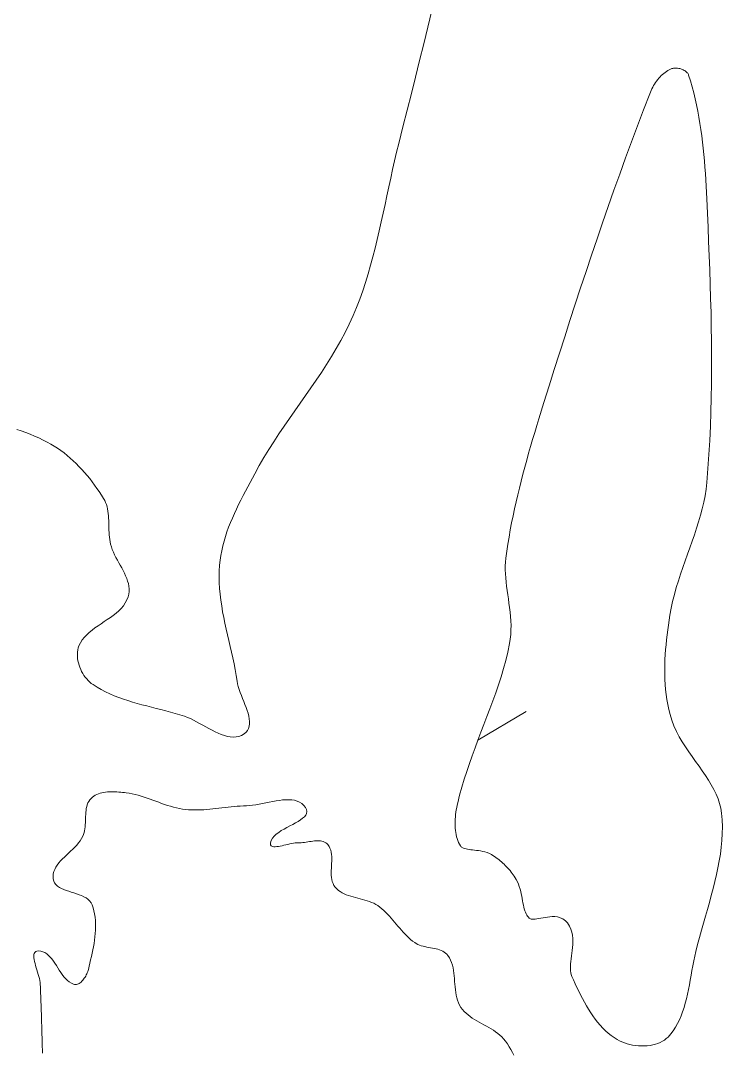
# Model space of a CAD drawing. Header units: inches. Extents: x -12 to 23, y -13.2 to 21.7.
# Drawn here: x 9.246 to 12.453, y -5.753 to -1.037 of the extents above; entities that cross this region are included whole.
import ezdxf

# ---------------------------------------------------------------- set-up
doc = ezdxf.new("R2010")
doc.units = ezdxf.units.IN
doc.header["$MEASUREMENT"] = 0
doc.layers.get('0').update_dxf_attribs({"lineweight": 0})

msp = doc.modelspace()

# ---------------------------------------------------------------- linework, layer by layer
at = {"color": 7, "linetype": 'Continuous', "lineweight": 0}
for p, q in [((12.1915, -1.2731), (12.1855, -1.2778)), ((12.1976, -1.2688), (12.1915, -1.2731)), ((12.2038, -1.2649), (12.1976, -1.2688)), ((12.2101, -1.2615), (12.2038, -1.2649)), ((12.2165, -1.2585), (12.2101, -1.2615)), ((12.2227, -1.256), (12.2165, -1.2585)), ((12.2262, -1.255), (12.2227, -1.256)), ((12.2299, -1.2542), (12.2262, -1.255)), ((12.2341, -1.2537), (12.2299, -1.2542)), ((12.2386, -1.2536), (12.2341, -1.2537)), ((12.2434, -1.2537), (12.2386, -1.2536)), ((12.2485, -1.2542), (12.2434, -1.2537)), ((12.2536, -1.2551), (12.2485, -1.2542)), ((12.2588, -1.2563), (12.2536, -1.2551)), ((12.264, -1.2578), (12.2588, -1.2563)), ((12.269, -1.2596), (12.264, -1.2578)), ((12.2739, -1.2617), (12.269, -1.2596)), ((12.2784, -1.264), (12.2739, -1.2617)), ((12.2826, -1.2665), (12.2784, -1.264)), ((12.2864, -1.2692), (12.2826, -1.2665)), ((12.2897, -1.2719), (12.2864, -1.2692)), ((12.2926, -1.2747), (12.2897, -1.2719)), ((12.1479, -1.3197), (12.1433, -1.3267)), ((12.1527, -1.3129), (12.1479, -1.3197)), ((12.1577, -1.3064), (12.1527, -1.3129)), ((12.1629, -1.3), (12.1577, -1.3064)), ((12.1683, -1.294), (12.1629, -1.3)), ((12.1739, -1.2882), (12.1683, -1.294)), ((12.1796, -1.2828), (12.1739, -1.2882)), ((12.1855, -1.2778), (12.1796, -1.2828)), ((12.2949, -1.2774), (12.2926, -1.2747)), ((12.2967, -1.28), (12.2949, -1.2774)), ((12.298, -1.2824), (12.2967, -1.28)), ((12.2992, -1.2855), (12.298, -1.2824)), ((12.3073, -1.3118), (12.2992, -1.2855)), ((12.3151, -1.339), (12.3073, -1.3118)), ((12.1242, -1.3635), (12.1211, -1.3711)), ((12.1275, -1.356), (12.1242, -1.3635)), ((12.131, -1.3486), (12.1275, -1.356)), ((12.1349, -1.3412), (12.131, -1.3486)), ((12.139, -1.3339), (12.1349, -1.3412)), ((12.1433, -1.3267), (12.139, -1.3339)), ((12.3223, -1.3665), (12.3151, -1.339)), ((12.329, -1.3941), (12.3223, -1.3665)), ((12.1211, -1.3711), (12.093, -1.4441)), ((12.3351, -1.422), (12.329, -1.3941)), ((12.093, -1.4441), (12.0652, -1.5175)), ((12.3408, -1.4499), (12.3351, -1.422)), ((12.346, -1.478), (12.3408, -1.4499)), ((12.3507, -1.5063), (12.346, -1.478)), ((12.355, -1.5347), (12.3507, -1.5063)), ((12.0652, -1.5175), (12.0379, -1.591)), ((12.3589, -1.5632), (12.355, -1.5347)), ((12.0379, -1.591), (12.0108, -1.6646)), ((12.3625, -1.5917), (12.3589, -1.5632)), ((12.3657, -1.6204), (12.3625, -1.5917)), ((12.3686, -1.6491), (12.3657, -1.6204)), ((12.3712, -1.6779), (12.3686, -1.6491)), ((12.0108, -1.6646), (11.9841, -1.7384)), ((12.3735, -1.7068), (12.3712, -1.6779)), ((11.9841, -1.7384), (11.9577, -1.8123)), ((12.3756, -1.7357), (12.3735, -1.7068)), ((12.3774, -1.7646), (12.3756, -1.7357)), ((12.3791, -1.7935), (12.3774, -1.7646)), ((11.9577, -1.8123), (11.9317, -1.8863)), ((12.3806, -1.8224), (12.3791, -1.7935)), ((12.382, -1.8514), (12.3806, -1.8224)), ((11.9317, -1.8863), (11.9059, -1.9605)), ((12.3849, -1.9163), (12.382, -1.8514)), ((12.3878, -1.9814), (12.3849, -1.9163)), ((11.9059, -1.9605), (11.8804, -2.0347)), ((12.3905, -2.0464), (12.3878, -1.9814)), ((11.8804, -2.0347), (11.8552, -2.109)), ((12.3931, -2.1115), (12.3905, -2.0464)), ((11.8552, -2.109), (11.8302, -2.1835)), ((12.3956, -2.1765), (12.3931, -2.1115)), ((11.8302, -2.1835), (11.8054, -2.258)), ((12.3978, -2.2416), (12.3956, -2.1765)), ((11.8054, -2.258), (11.7809, -2.3326)), ((12.3998, -2.3066), (12.3978, -2.2416)), ((12.4014, -2.3716), (12.3998, -2.3066)), ((11.7809, -2.3326), (11.7566, -2.4073)), ((12.4027, -2.4366), (12.4014, -2.3716)), ((11.7566, -2.4073), (11.7326, -2.482)), ((12.4036, -2.5016), (12.4027, -2.4366)), ((11.7326, -2.482), (11.7087, -2.5568)), ((12.4041, -2.5665), (12.4036, -2.5016)), ((11.7087, -2.5568), (11.6849, -2.6317)), ((12.4041, -2.6315), (12.4041, -2.5665)), ((11.6849, -2.6317), (11.6614, -2.7066)), ((12.4036, -2.6963), (12.4041, -2.6315)), ((11.6614, -2.7066), (11.6379, -2.7816)), ((12.4025, -2.7612), (12.4036, -2.6963)), ((11.6379, -2.7816), (11.6147, -2.8566)), ((12.4008, -2.8259), (12.4025, -2.7612)), ((12.3985, -2.8907), (12.4008, -2.8259)), ((11.6147, -2.8566), (11.605, -2.8881)), ((11.5954, -2.9196), (11.586, -2.9511)), ((11.605, -2.8881), (11.5954, -2.9196)), ((12.3955, -2.9553), (12.3985, -2.8907)), ((11.586, -2.9511), (11.5767, -2.9827)), ((12.3918, -3.0199), (12.3955, -2.9553)), ((11.5677, -3.0143), (11.5588, -3.046)), ((11.5767, -2.9827), (11.5677, -3.0143)), ((11.5588, -3.046), (11.5501, -3.0777)), ((12.3874, -3.0845), (12.3918, -3.0199)), ((11.5416, -3.1094), (11.5334, -3.1412)), ((11.5501, -3.0777), (11.5416, -3.1094)), ((12.3821, -3.1487), (12.3874, -3.0845)), ((11.5334, -3.1412), (11.5254, -3.1731)), ((12.3787, -3.1789), (12.3821, -3.1487)), ((11.5177, -3.2049), (11.5103, -3.2369)), ((11.5254, -3.1731), (11.5177, -3.2049)), ((12.3741, -3.2087), (12.3787, -3.1789)), ((11.5103, -3.2369), (11.5032, -3.2688)), ((12.3614, -3.268), (12.3683, -3.2384)), ((12.3683, -3.2384), (12.3741, -3.2087)), ((11.4964, -3.3009), (11.49, -3.3329)), ((11.5032, -3.2688), (11.4964, -3.3009)), ((12.3449, -3.3273), (12.3536, -3.2977)), ((12.3536, -3.2977), (12.3614, -3.268)), ((11.49, -3.3329), (11.484, -3.365)), ((12.3356, -3.3569), (12.3449, -3.3273)), ((11.484, -3.365), (11.4783, -3.3972)), ((12.3154, -3.4164), (12.3257, -3.3866)), ((12.3257, -3.3866), (12.3356, -3.3569)), ((11.473, -3.4293), (11.4681, -3.4616)), ((11.4783, -3.3972), (11.473, -3.4293)), ((12.3048, -3.4462), (12.3154, -3.4164)), ((11.4681, -3.4616), (11.4637, -3.4935)), ((12.2833, -3.5062), (12.2941, -3.4761)), ((12.2941, -3.4761), (12.3048, -3.4462)), ((11.4618, -3.5115), (11.4609, -3.5294)), ((11.4609, -3.5294), (11.4609, -3.5474)), ((11.4637, -3.4935), (11.4618, -3.5115)), ((12.2623, -3.5669), (12.2727, -3.5365)), ((12.2727, -3.5365), (12.2833, -3.5062)), ((11.4609, -3.5474), (11.4615, -3.5658)), ((11.4615, -3.5658), (11.4628, -3.5843)), ((12.2523, -3.5976), (12.2623, -3.5669)), ((11.4628, -3.5843), (11.4647, -3.6031)), ((11.4647, -3.6031), (11.4669, -3.6221)), ((11.4669, -3.6221), (11.4695, -3.6413)), ((12.234, -3.6597), (12.2428, -3.6285)), ((12.2428, -3.6285), (12.2523, -3.5976)), ((11.4695, -3.6413), (11.4723, -3.6607)), ((11.4723, -3.6607), (11.4751, -3.6803)), ((12.2261, -3.6912), (12.234, -3.6597)), ((11.4751, -3.6803), (11.4779, -3.7)), ((11.4779, -3.7), (11.4806, -3.7199)), ((11.4806, -3.7199), (11.483, -3.74)), ((12.2133, -3.7551), (12.2191, -3.7231)), ((12.2191, -3.7231), (12.2261, -3.6912)), ((11.483, -3.74), (11.4849, -3.7602)), ((11.4849, -3.7602), (11.4863, -3.7806)), ((12.2098, -3.7773), (12.2133, -3.7551)), ((11.4863, -3.7806), (11.4871, -3.8012)), ((11.4871, -3.8012), (11.487, -3.8219)), ((12.2034, -3.8218), (12.2065, -3.7995)), ((12.2065, -3.7995), (12.2098, -3.7773)), ((11.4837, -3.8637), (11.4803, -3.8845)), ((11.4859, -3.8427), (11.4837, -3.8637)), ((11.487, -3.8219), (11.4859, -3.8427)), ((12.1957, -3.8893), (12.198, -3.8667)), ((12.198, -3.8667), (12.2006, -3.8442)), ((12.2006, -3.8442), (12.2034, -3.8218)), ((11.4803, -3.8845), (11.472, -3.923)), ((12.1921, -3.9348), (12.1937, -3.912)), ((12.1937, -3.912), (12.1957, -3.8893)), ((11.4628, -3.9609), (11.4525, -3.9984)), ((11.472, -3.923), (11.4628, -3.9609)), ((12.1901, -3.9805), (12.1909, -3.9576)), ((12.1909, -3.9576), (12.1921, -3.9348)), ((11.4525, -3.9984), (11.4414, -4.0357)), ((12.1898, -4.0033), (12.1901, -3.9805)), ((12.19, -4.0262), (12.1898, -4.0033)), ((11.4414, -4.0357), (11.4296, -4.0726)), ((12.1907, -4.0491), (12.19, -4.0262)), ((12.1921, -4.072), (12.1907, -4.0491)), ((11.4296, -4.0726), (11.4171, -4.1093)), ((12.194, -4.0948), (12.1921, -4.072)), ((12.1965, -4.1176), (12.194, -4.0948)), ((11.4042, -4.1457), (11.3908, -4.182)), ((11.4171, -4.1093), (11.4042, -4.1457)), ((12.1998, -4.1403), (12.1965, -4.1176)), ((12.2037, -4.1629), (12.1998, -4.1403)), ((11.3908, -4.182), (11.3773, -4.218)), ((12.2084, -4.1854), (12.2037, -4.1629)), ((12.214, -4.2082), (12.2084, -4.1854)), ((11.3773, -4.218), (11.3635, -4.254)), ((12.2221, -4.2346), (12.214, -4.2082)), ((12.2321, -4.2605), (12.2221, -4.2346)), ((11.3498, -4.2898), (11.3361, -4.3256)), ((11.3635, -4.254), (11.3498, -4.2898)), ((12.2437, -4.2855), (12.2321, -4.2605)), ((12.2565, -4.3098), (12.2437, -4.2855)), ((11.3361, -4.3256), (11.3226, -4.3613)), ((12.2703, -4.3334), (12.2565, -4.3098)), ((12.2849, -4.3564), (12.2703, -4.3334)), ((11.3226, -4.3613), (11.3095, -4.397)), ((12.3001, -4.379), (12.2849, -4.3564)), ((12.3156, -4.4011), (12.3001, -4.379)), ((11.2967, -4.4327), (11.2845, -4.4685)), ((11.3095, -4.397), (11.2967, -4.4327)), ((12.3311, -4.4229), (12.3156, -4.4011)), ((12.3465, -4.4444), (12.3311, -4.4229)), ((11.2845, -4.4685), (11.273, -4.5044)), ((12.3616, -4.4658), (12.3465, -4.4444)), ((12.3762, -4.4871), (12.3616, -4.4658)), ((11.273, -4.5044), (11.2622, -4.5403)), ((12.39, -4.5083), (12.3762, -4.4871)), ((12.4028, -4.5295), (12.39, -4.5083)), ((11.2622, -4.5403), (11.2523, -4.5764)), ((12.4145, -4.5508), (12.4028, -4.5295)), ((12.4248, -4.5721), (12.4145, -4.5508)), ((12.4337, -4.5936), (12.4248, -4.5721)), ((11.2433, -4.6127), (11.241, -4.6229)), ((11.2523, -4.5764), (11.2433, -4.6127)), ((12.4409, -4.6153), (12.4337, -4.5936)), ((12.4463, -4.6372), (12.4409, -4.6153)), ((11.2341, -4.665), (11.233, -4.6757)), ((11.2354, -4.6544), (11.2341, -4.665)), ((11.2371, -4.6438), (11.2354, -4.6544)), ((11.239, -4.6333), (11.2371, -4.6438)), ((11.241, -4.6229), (11.239, -4.6333)), ((12.4498, -4.66), (12.4463, -4.6372)), ((12.4523, -4.6906), (12.4498, -4.66)), ((11.2317, -4.6969), (11.2315, -4.7074)), ((11.2315, -4.7074), (11.2317, -4.7178)), ((11.2322, -4.6863), (11.2317, -4.6969)), ((11.233, -4.6757), (11.2322, -4.6863)), ((12.4533, -4.7215), (12.4523, -4.6906)), ((11.2317, -4.7178), (11.2323, -4.728)), ((11.2323, -4.728), (11.2333, -4.7381)), ((11.2333, -4.7381), (11.2346, -4.7479)), ((11.2346, -4.7479), (11.2364, -4.7575)), ((11.2364, -4.7575), (11.2386, -4.7669)), ((12.4512, -4.7837), (12.4529, -4.7525)), ((12.4529, -4.7525), (12.4533, -4.7215)), ((11.2386, -4.7669), (11.2412, -4.7759)), ((11.2412, -4.7759), (11.2443, -4.7846)), ((11.2443, -4.7846), (11.2478, -4.793)), ((11.2478, -4.793), (11.2518, -4.8011)), ((11.2518, -4.8011), (11.256, -4.8083)), ((11.256, -4.8083), (11.2583, -4.8114)), ((12.4483, -4.8148), (12.4512, -4.7837)), ((11.2583, -4.8114), (11.2604, -4.8136)), ((11.2604, -4.8136), (11.2631, -4.8157)), ((11.2631, -4.8157), (11.2664, -4.8176)), ((11.2664, -4.8176), (11.2706, -4.8195)), ((11.2706, -4.8195), (11.2756, -4.8212)), ((11.2756, -4.8212), (11.2815, -4.8228)), ((11.2815, -4.8228), (11.2881, -4.8242)), ((11.2881, -4.8242), (11.2954, -4.8254)), ((11.2954, -4.8254), (11.3032, -4.8264)), ((11.3032, -4.8264), (11.3115, -4.8274)), ((11.3115, -4.8274), (11.3203, -4.8284)), ((11.3203, -4.8284), (11.3293, -4.8294)), ((11.3293, -4.8294), (11.3387, -4.8307)), ((11.3387, -4.8307), (11.3483, -4.8322)), ((11.3483, -4.8322), (11.3581, -4.8341)), ((11.3581, -4.8341), (11.368, -4.8366)), ((11.368, -4.8366), (11.3781, -4.8399)), ((11.3781, -4.8399), (11.3881, -4.844)), ((11.3881, -4.844), (11.3975, -4.849)), ((11.3975, -4.849), (11.4048, -4.8535)), ((11.4048, -4.8535), (11.4115, -4.8578)), ((12.4393, -4.8775), (12.4443, -4.8461)), ((12.4443, -4.8461), (12.4483, -4.8148)), ((11.4115, -4.8578), (11.418, -4.8624)), ((11.418, -4.8624), (11.4245, -4.867)), ((11.4245, -4.867), (11.4309, -4.8719)), ((11.4309, -4.8719), (11.4372, -4.8769)), ((11.4372, -4.8769), (11.4433, -4.8821)), ((11.4433, -4.8821), (11.4493, -4.8874)), ((11.4493, -4.8874), (11.4552, -4.8928)), ((11.4552, -4.8928), (11.461, -4.8984)), ((11.461, -4.8984), (11.4666, -4.9042)), ((11.4666, -4.9042), (11.4721, -4.9101)), ((12.4333, -4.9089), (12.4393, -4.8775)), ((11.4721, -4.9101), (11.4774, -4.9161)), ((11.4774, -4.9161), (11.4826, -4.9222)), ((11.4826, -4.9222), (11.4877, -4.9285)), ((11.4877, -4.9285), (11.4925, -4.9349)), ((11.4925, -4.9349), (11.4973, -4.9414)), ((11.4973, -4.9414), (11.5018, -4.9481)), ((11.5018, -4.9481), (11.5061, -4.9548)), ((12.4192, -4.972), (12.4266, -4.9404)), ((12.4266, -4.9404), (12.4333, -4.9089)), ((11.5061, -4.9548), (11.5105, -4.9621)), ((11.5105, -4.9621), (11.5162, -4.9726)), ((11.5162, -4.9726), (11.5211, -4.9838)), ((11.5211, -4.9838), (11.5251, -4.995)), ((11.5251, -4.995), (11.5285, -5.0061)), ((12.4113, -5.0036), (12.4192, -4.972)), ((11.5285, -5.0061), (11.5314, -5.0172)), ((11.5314, -5.0172), (11.5338, -5.0282)), ((11.5338, -5.0282), (11.536, -5.039)), ((11.536, -5.039), (11.5379, -5.0496)), ((12.394, -5.0671), (12.4028, -5.0354)), ((12.4028, -5.0354), (12.4113, -5.0036)), ((11.5379, -5.0496), (11.5398, -5.0599)), ((11.5398, -5.0599), (11.5416, -5.0699)), ((11.5416, -5.0699), (11.5435, -5.0794)), ((11.5435, -5.0794), (11.5456, -5.0886)), ((11.5456, -5.0886), (11.5478, -5.0972)), ((12.385, -5.099), (12.394, -5.0671)), ((11.5478, -5.0972), (11.5502, -5.1052)), ((11.5502, -5.1052), (11.553, -5.1125)), ((11.553, -5.1125), (11.556, -5.1192)), ((11.556, -5.1192), (11.5592, -5.1253)), ((11.5592, -5.1253), (11.5629, -5.1306)), ((11.5629, -5.1306), (11.5669, -5.1354)), ((11.5669, -5.1354), (11.5709, -5.1393)), ((11.5709, -5.1393), (11.5734, -5.1411)), ((11.6143, -5.1414), (11.6237, -5.1397)), ((11.6237, -5.1397), (11.6334, -5.1379)), ((11.6334, -5.1379), (11.6436, -5.1361)), ((11.6436, -5.1361), (11.6541, -5.1344)), ((11.6541, -5.1344), (11.6649, -5.1331)), ((11.6649, -5.1331), (11.676, -5.1323)), ((11.676, -5.1323), (11.6876, -5.1325)), ((11.6876, -5.1325), (11.6996, -5.1339)), ((11.6996, -5.1339), (11.7119, -5.1371)), ((11.7119, -5.1371), (11.7241, -5.1427)), ((12.3666, -5.1629), (12.3758, -5.1309)), ((12.3758, -5.1309), (12.385, -5.099)), ((11.5734, -5.1411), (11.5759, -5.1422)), ((11.5759, -5.1422), (11.5795, -5.1432)), ((11.5795, -5.1432), (11.5844, -5.1438)), ((11.5844, -5.1438), (11.5904, -5.144)), ((11.5904, -5.144), (11.5976, -5.1436)), ((11.5976, -5.1436), (11.6056, -5.1427)), ((11.6056, -5.1427), (11.6143, -5.1414)), ((11.7241, -5.1427), (11.7356, -5.151)), ((11.7356, -5.151), (11.745, -5.1614)), ((11.745, -5.1614), (11.7538, -5.1753)), ((11.7538, -5.1753), (11.7602, -5.1893)), ((12.3576, -5.1949), (12.3666, -5.1629)), ((11.7602, -5.1893), (11.7648, -5.2035)), ((11.7648, -5.2035), (11.7676, -5.2178)), ((11.7676, -5.2178), (11.7692, -5.232)), ((11.7692, -5.232), (11.7696, -5.2459)), ((12.3402, -5.2592), (12.3487, -5.227)), ((12.3487, -5.227), (12.3576, -5.1949)), ((11.7682, -5.2732), (11.7668, -5.2865)), ((11.7692, -5.2597), (11.7682, -5.2732)), ((11.7696, -5.2459), (11.7692, -5.2597)), ((12.3321, -5.2915), (12.3402, -5.2592)), ((11.7618, -5.3247), (11.7604, -5.3367)), ((11.7634, -5.3123), (11.7618, -5.3247)), ((11.7651, -5.2995), (11.7634, -5.3123)), ((11.7668, -5.2865), (11.7651, -5.2995)), ((12.3226, -5.3348), (12.3271, -5.313)), ((12.3271, -5.313), (12.3321, -5.2915)), ((11.7593, -5.3483), (11.7588, -5.3593)), ((11.7588, -5.3593), (11.7588, -5.3698)), ((11.7588, -5.3698), (11.7594, -5.3795)), ((11.7604, -5.3367), (11.7593, -5.3483)), ((12.3143, -5.3787), (12.3183, -5.3567)), ((12.3183, -5.3567), (12.3226, -5.3348)), ((11.7594, -5.3795), (11.7607, -5.3885)), ((11.7607, -5.3885), (11.7628, -5.3968)), ((11.7628, -5.3968), (11.7659, -5.4054)), ((11.7659, -5.4054), (11.7731, -5.4217)), ((11.7731, -5.4217), (11.7808, -5.4388)), ((12.3024, -5.4441), (12.3064, -5.4225)), ((12.3064, -5.4225), (12.3103, -5.4006)), ((12.3103, -5.4006), (12.3143, -5.3787)), ((11.7808, -5.4388), (11.7887, -5.456)), ((11.7887, -5.456), (11.7968, -5.4731)), ((12.2937, -5.4868), (12.2982, -5.4656)), ((12.2982, -5.4656), (12.3024, -5.4441)), ((11.7968, -5.4731), (11.8052, -5.4901)), ((11.8052, -5.4901), (11.8138, -5.5069)), ((11.8138, -5.5069), (11.8227, -5.5235)), ((12.2837, -5.528), (12.2889, -5.5076)), ((12.2889, -5.5076), (12.2937, -5.4868)), ((11.8227, -5.5235), (11.8319, -5.5398)), ((11.8319, -5.5398), (11.8415, -5.5558)), ((11.8415, -5.5558), (11.8513, -5.5714)), ((12.2716, -5.5673), (12.278, -5.548)), ((12.278, -5.548), (12.2837, -5.528)), ((11.8513, -5.5714), (11.8616, -5.5865)), ((11.8616, -5.5865), (11.8722, -5.6012)), ((11.8722, -5.6012), (11.8832, -5.6153)), ((12.2484, -5.6215), (12.2569, -5.6041)), ((12.2569, -5.6041), (12.2646, -5.5861)), ((12.2646, -5.5861), (12.2716, -5.5673)), ((11.8832, -5.6153), (11.8946, -5.6287)), ((11.8946, -5.6287), (11.9064, -5.6416)), ((11.9064, -5.6416), (11.9187, -5.6537)), ((11.9187, -5.6537), (11.9314, -5.6651)), ((12.2172, -5.6687), (12.2286, -5.6538)), ((12.2286, -5.6538), (12.239, -5.638)), ((12.239, -5.638), (12.2484, -5.6215)), ((11.9314, -5.6651), (11.9446, -5.6757)), ((11.9446, -5.6757), (11.9583, -5.6855)), ((11.9583, -5.6855), (11.9725, -5.6944)), ((11.9725, -5.6944), (11.9828, -5.7)), ((11.9828, -5.7), (11.9937, -5.705)), ((11.9937, -5.705), (12.0054, -5.7095)), ((12.1694, -5.7073), (12.1795, -5.7021)), ((12.1795, -5.7021), (12.1887, -5.6963)), ((12.1887, -5.6963), (12.1971, -5.6899)), ((12.1971, -5.6899), (12.2048, -5.6827)), ((12.2048, -5.6827), (12.2172, -5.6687)), ((12.0054, -5.7095), (12.0176, -5.7134)), ((12.0176, -5.7134), (12.0302, -5.7168)), ((12.0302, -5.7168), (12.0432, -5.7195)), ((12.0432, -5.7195), (12.0565, -5.7215)), ((12.0565, -5.7215), (12.0698, -5.7228)), ((12.0698, -5.7228), (12.0833, -5.7234)), ((12.0833, -5.7234), (12.0966, -5.7233)), ((12.0966, -5.7233), (12.1098, -5.7224)), ((12.1098, -5.7224), (12.1227, -5.7209)), ((12.1227, -5.7209), (12.1352, -5.7185)), ((12.1352, -5.7185), (12.1472, -5.7155)), ((12.1472, -5.7155), (12.1587, -5.7117)), ((12.1587, -5.7117), (12.1694, -5.7073))]:
    msp.add_line(p, q, dxfattribs=at)
at = {"color": 30, "linetype": 'Continuous', "lineweight": 0, "true_color": 0xff7e00}
msp.add_line((11.3361, -4.3256), (11.5565, -4.194), dxfattribs=at)
at = {"color": 7, "linetype": 'Continuous', "lineweight": 0}
msp.add_lwpolyline([(9.2278, -2.9051), (9.2484, -2.912), (9.2689, -2.9194), (9.2892, -2.9273), (9.3092, -2.9357), (9.3289, -2.9445), (9.3484, -2.9538), (9.3675, -2.9635), (9.3835, -2.9722), (9.3991, -2.9816), (9.4144, -2.9915), (9.4293, -3.0019), (9.444, -3.0129), (9.4583, -3.0244), (9.4723, -3.0363), (9.486, -3.0486), (9.4993, -3.0614), (9.5123, -3.0745), (9.525, -3.088), (9.5374, -3.1018), (9.5494, -3.1159), (9.5611, -3.1302), (9.5725, -3.1449), (9.5836, -3.1597), (9.5943, -3.1747), (9.6047, -3.1898), (9.6148, -3.2051), (9.6246, -3.2205), (9.6297, -3.2297), (9.634, -3.2391), (9.6376, -3.2488), (9.6405, -3.2587), (9.6428, -3.2688), (9.6447, -3.2791), (9.646, -3.2896), (9.647, -3.3002), (9.6477, -3.311), (9.6481, -3.3218), (9.6485, -3.3327), (9.6487, -3.3436), (9.6489, -3.3545), (9.6492, -3.3655), (9.6497, -3.3764), (9.6504, -3.3872), (9.6513, -3.3979), (9.6526, -3.4086), (9.6544, -3.4191), (9.6567, -3.4294), (9.6602, -3.4417), (9.6646, -3.4539), (9.6697, -3.4661), (9.6753, -3.4782), (9.6814, -3.4903), (9.6878, -3.5024), (9.6944, -3.5144), (9.7011, -3.5264), (9.7076, -3.5384), (9.714, -3.5504), (9.72, -3.5623), (9.7255, -3.5743), (9.7304, -3.5862), (9.7346, -3.5982), (9.7379, -3.6102), (9.7403, -3.6221), (9.7415, -3.6342), (9.7414, -3.6462), (9.74, -3.6583), (9.737, -3.6704), (9.7314, -3.685), (9.7241, -3.6986), (9.7154, -3.7113), (9.7053, -3.7232), (9.6942, -3.7344), (9.682, -3.745), (9.6691, -3.7552), (9.6556, -3.7649), (9.6417, -3.7745), (9.6275, -3.7839), (9.6133, -3.7933), (9.5992, -3.8028), (9.5854, -3.8124), (9.5721, -3.8224), (9.5594, -3.8329), (9.5476, -3.8438), (9.5368, -3.8554), (9.5271, -3.8678), (9.5188, -3.8811), (9.5121, -3.8953), (9.509, -3.9042), (9.5068, -3.9134), (9.5054, -3.923), (9.5048, -3.9327), (9.505, -3.9426), (9.5059, -3.9526), (9.5074, -3.9626), (9.5096, -3.9726), (9.5125, -3.9826), (9.5159, -3.9924), (9.52, -4.0021), (9.5245, -4.0116), (9.5296, -4.0207), (9.5351, -4.0295), (9.541, -4.0379), (9.5474, -4.0459), (9.5542, -4.0533), (9.5613, -4.0602), (9.5687, -4.0664), (9.5764, -4.072), (9.595, -4.0838), (9.6141, -4.0947), (9.6336, -4.1048), (9.6534, -4.1141), (9.6736, -4.1227), (9.6942, -4.1307), (9.715, -4.1381), (9.736, -4.1451), (9.7572, -4.1516), (9.7787, -4.1579), (9.8002, -4.1638), (9.8218, -4.1695), (9.8435, -4.1752), (9.8652, -4.1807), (9.8869, -4.1863), (9.9086, -4.1919), (9.9302, -4.1977), (9.9516, -4.2037), (9.9729, -4.21), (9.9941, -4.2166), (10.0077, -4.2215), (10.0215, -4.2274), (10.0355, -4.2341), (10.0495, -4.2413), (10.0637, -4.249), (10.0779, -4.2569), (10.0922, -4.2648), (10.1064, -4.2727), (10.1207, -4.2803), (10.1349, -4.2875), (10.1489, -4.2941), (10.1629, -4.2999), (10.1768, -4.3047), (10.1904, -4.3083), (10.2039, -4.3107), (10.2171, -4.3116), (10.2301, -4.3109), (10.2428, -4.3083), (10.2552, -4.3037), (10.2672, -4.2969), (10.2762, -4.2897), (10.283, -4.2814), (10.2878, -4.2723), (10.2909, -4.2623), (10.2922, -4.2516), (10.2922, -4.2402), (10.2908, -4.2282), (10.2884, -4.2158), (10.285, -4.2029), (10.2808, -4.1897), (10.276, -4.1762), (10.2708, -4.1625), (10.2654, -4.1487), (10.2599, -4.1349), (10.2545, -4.1211), (10.2494, -4.1075), (10.2447, -4.0941), (10.2406, -4.081), (10.2373, -4.0682), (10.235, -4.0559), (10.2309, -4.0294), (10.2261, -4.0029), (10.2209, -3.9765), (10.2153, -3.95), (10.2095, -3.9235), (10.2035, -3.8971), (10.1974, -3.8707), (10.1913, -3.8442), (10.1853, -3.8178), (10.1796, -3.7913), (10.1741, -3.7649), (10.169, -3.7384), (10.1645, -3.7119), (10.1605, -3.6854), (10.1573, -3.6589), (10.1548, -3.6323), (10.1532, -3.6058), (10.1526, -3.5791), (10.1531, -3.5525), (10.1547, -3.5258), (10.1571, -3.5036), (10.1604, -3.4815), (10.1645, -3.4596), (10.1695, -3.4379), (10.1752, -3.4163), (10.1817, -3.3949), (10.1888, -3.3736), (10.1964, -3.3524), (10.2047, -3.3314), (10.2134, -3.3105), (10.2225, -3.2898), (10.232, -3.2691), (10.2419, -3.2486), (10.252, -3.2282), (10.2623, -3.2079), (10.2728, -3.1878), (10.2835, -3.1677), (10.2941, -3.1477), (10.3048, -3.1279), (10.3154, -3.1081), (10.336, -3.0708), (10.3575, -3.0341), (10.3797, -2.9977), (10.4027, -2.9618), (10.4262, -2.9261), (10.4502, -2.8907), (10.4744, -2.8555), (10.4989, -2.8204), (10.5234, -2.7854), (10.548, -2.7503), (10.5723, -2.7152), (10.5964, -2.6799), (10.6201, -2.6445), (10.6433, -2.6087), (10.6659, -2.5727), (10.6877, -2.5362), (10.7087, -2.4993), (10.7287, -2.4618), (10.7475, -2.4238), (10.7652, -2.3851), (10.7809, -2.3476), (10.7956, -2.3097), (10.8093, -2.2715), (10.8222, -2.233), (10.8342, -2.1942), (10.8455, -2.1551), (10.8562, -2.1158), (10.8663, -2.0763), (10.876, -2.0367), (10.8852, -1.9969), (10.8942, -1.957), (10.9029, -1.917), (10.9115, -1.877), (10.9199, -1.837), (10.9285, -1.7969), (10.9371, -1.7569), (10.9458, -1.717), (10.9549, -1.6772), (10.9643, -1.6375), (10.9741, -1.5979), (10.9933, -1.5221), (11.0124, -1.4463), (11.0315, -1.3704), (11.0505, -1.2945), (11.0694, -1.2186), (11.0883, -1.1427), (11.1072, -1.0668), (11.1259, -0.9909)], dxfattribs=at)
at = {"color": 7, "linetype": 'Continuous', "lineweight": 0, "flags": 128}
msp.add_lwpolyline([(11.5002, -5.7661), (11.4934, -5.7527), (11.4863, -5.7396), (11.4787, -5.7268), (11.4706, -5.7144), (11.462, -5.7023), (11.4527, -5.6908), (11.4446, -5.6819), (11.4358, -5.6737), (11.4265, -5.6659), (11.4167, -5.6587), (11.4066, -5.6519), (11.3961, -5.6454), (11.3854, -5.6391), (11.3746, -5.633), (11.3636, -5.627), (11.3527, -5.6211), (11.3418, -5.6151), (11.331, -5.609), (11.3204, -5.6027), (11.3101, -5.5961), (11.3002, -5.5892), (11.2907, -5.5819), (11.2816, -5.5741), (11.2732, -5.5657), (11.2654, -5.5567), (11.2583, -5.5471), (11.2521, -5.5367), (11.247, -5.5258), (11.2428, -5.5145), (11.2394, -5.5028), (11.2367, -5.4908), (11.2346, -5.4786), (11.2329, -5.4662), (11.2316, -5.4536), (11.2305, -5.4409), (11.2295, -5.4282), (11.2285, -5.4154), (11.2274, -5.4028), (11.226, -5.3903), (11.2242, -5.3779), (11.222, -5.3658), (11.2191, -5.3539), (11.2155, -5.3424), (11.2111, -5.3313), (11.2056, -5.3206), (11.1991, -5.3104), (11.1941, -5.3042), (11.1884, -5.2988), (11.1821, -5.2942), (11.1754, -5.2902), (11.1683, -5.2869), (11.1607, -5.284), (11.1528, -5.2816), (11.1447, -5.2795), (11.1363, -5.2777), (11.1278, -5.276), (11.1192, -5.2744), (11.1106, -5.2729), (11.102, -5.2713), (11.0934, -5.2695), (11.085, -5.2675), (11.0768, -5.2652), (11.0688, -5.2625), (11.0612, -5.2593), (11.0539, -5.2556), (11.047, -5.2512), (11.0374, -5.2441), (11.0282, -5.2365), (11.0193, -5.2285), (11.0107, -5.2203), (11.0023, -5.2117), (10.9942, -5.203), (10.9861, -5.194), (10.9782, -5.1849), (10.9704, -5.1757), (10.9626, -5.1665), (10.9548, -5.1572), (10.947, -5.1481), (10.939, -5.139), (10.931, -5.1301), (10.9228, -5.1213), (10.9144, -5.1128), (10.9057, -5.1046), (10.8968, -5.0967), (10.8875, -5.0892), (10.8779, -5.0821), (10.869, -5.0765), (10.8596, -5.0714), (10.8498, -5.067), (10.8397, -5.0631), (10.8294, -5.0596), (10.8188, -5.0564), (10.8081, -5.0535), (10.7973, -5.0507), (10.7865, -5.048), (10.7758, -5.0452), (10.7651, -5.0424), (10.7546, -5.0394), (10.7443, -5.036), (10.7343, -5.0324), (10.7246, -5.0282), (10.7153, -5.0235), (10.7065, -5.0182), (10.6982, -5.0122), (10.6906, -5.0053), (10.6835, -4.9976), (10.6779, -4.9897), (10.6736, -4.9812), (10.6703, -4.9722), (10.668, -4.9627), (10.6666, -4.9529), (10.6658, -4.9427), (10.6656, -4.9323), (10.6657, -4.9217), (10.6662, -4.911), (10.6668, -4.9003), (10.6673, -4.8895), (10.6678, -4.8788), (10.6679, -4.8682), (10.6677, -4.8579), (10.6669, -4.8477), (10.6654, -4.8379), (10.663, -4.8285), (10.6597, -4.8195), (10.6553, -4.8111), (10.6497, -4.8032), (10.6451, -4.7984), (10.6401, -4.7946), (10.6347, -4.7915), (10.6288, -4.7891), (10.6227, -4.7874), (10.6163, -4.7863), (10.6095, -4.7858), (10.6026, -4.7857), (10.5954, -4.7859), (10.5881, -4.7865), (10.5807, -4.7873), (10.5732, -4.7884), (10.5657, -4.7895), (10.5581, -4.7907), (10.5505, -4.7918), (10.5431, -4.7929), (10.5357, -4.7937), (10.5284, -4.7944), (10.5213, -4.7948), (10.5144, -4.7947), (10.5077, -4.7949), (10.5004, -4.7955), (10.4925, -4.7967), (10.4842, -4.7982), (10.4756, -4.8), (10.4668, -4.802), (10.4579, -4.804), (10.449, -4.8061), (10.4404, -4.808), (10.4319, -4.8097), (10.4239, -4.8112), (10.4163, -4.8122), (10.4094, -4.8128), (10.4032, -4.8127), (10.3978, -4.812), (10.3934, -4.8105), (10.3901, -4.8081), (10.3879, -4.8048), (10.3871, -4.8003), (10.3876, -4.7947), (10.3912, -4.784), (10.397, -4.774), (10.4048, -4.7645), (10.4143, -4.7557), (10.4251, -4.7473), (10.437, -4.7394), (10.4497, -4.7318), (10.4628, -4.7245), (10.4761, -4.7174), (10.4893, -4.7105), (10.502, -4.7036), (10.514, -4.6968), (10.525, -4.6899), (10.5347, -4.6828), (10.5428, -4.6756), (10.5489, -4.6681), (10.5528, -4.6603), (10.5542, -4.6521), (10.5528, -4.6434), (10.5482, -4.6341), (10.5403, -4.6238), (10.5312, -4.6155), (10.521, -4.609), (10.5099, -4.6041), (10.4979, -4.6007), (10.4852, -4.5987), (10.4718, -4.5979), (10.4578, -4.5981), (10.4433, -4.5992), (10.4284, -4.601), (10.4132, -4.6034), (10.3978, -4.6063), (10.3822, -4.6094), (10.3667, -4.6126), (10.3512, -4.6158), (10.3358, -4.6188), (10.3207, -4.6214), (10.3059, -4.6235), (10.2916, -4.625), (10.2778, -4.6257), (10.2638, -4.6261), (10.2498, -4.6268), (10.2358, -4.6277), (10.2219, -4.6289), (10.2079, -4.6303), (10.1939, -4.6319), (10.18, -4.6335), (10.166, -4.6351), (10.152, -4.6368), (10.1381, -4.6384), (10.1241, -4.64), (10.1102, -4.6414), (10.0962, -4.6426), (10.0823, -4.6436), (10.0684, -4.6444), (10.0544, -4.6448), (10.0405, -4.6449), (10.0266, -4.6446), (10.0127, -4.6438), (9.9988, -4.6426), (9.9849, -4.6408), (9.9711, -4.6383), (9.9574, -4.6353), (9.9438, -4.6319), (9.9303, -4.628), (9.9169, -4.6238), (9.9035, -4.6193), (9.8901, -4.6146), (9.8768, -4.6098), (9.8635, -4.6049), (9.8502, -4.6), (9.8369, -4.5951), (9.8235, -4.5904), (9.8102, -4.5859), (9.7967, -4.5816), (9.7832, -4.5777), (9.7696, -4.5741), (9.756, -4.571), (9.7422, -4.5685), (9.7283, -4.5665), (9.7201, -4.5656), (9.7118, -4.5646), (9.7032, -4.5638), (9.6946, -4.563), (9.6859, -4.5624), (9.6771, -4.562), (9.6683, -4.5617), (9.6596, -4.5617), (9.6508, -4.5619), (9.6422, -4.5624), (9.6337, -4.5633), (9.6253, -4.5646), (9.6171, -4.5662), (9.6091, -4.5683), (9.6014, -4.5709), (9.5939, -4.5739), (9.5868, -4.5775), (9.5801, -4.5817), (9.5737, -4.5865), (9.5677, -4.5919), (9.5619, -4.5984), (9.5571, -4.6054), (9.5532, -4.6129), (9.5501, -4.6208), (9.5477, -4.6291), (9.5458, -4.6376), (9.5444, -4.6465), (9.5435, -4.6555), (9.5429, -4.6648), (9.5424, -4.6741), (9.5422, -4.6836), (9.5419, -4.6931), (9.5416, -4.7026), (9.5411, -4.712), (9.5404, -4.7214), (9.5393, -4.7306), (9.5378, -4.7396), (9.5357, -4.7484), (9.533, -4.757), (9.5297, -4.7652), (9.524, -4.7757), (9.5174, -4.7858), (9.5099, -4.7957), (9.5017, -4.8053), (9.4928, -4.8147), (9.4836, -4.8239), (9.4741, -4.8329), (9.4645, -4.8419), (9.4549, -4.8509), (9.4454, -4.8598), (9.4364, -4.8688), (9.4278, -4.8779), (9.4198, -4.8872), (9.4126, -4.8966), (9.4063, -4.9062), (9.4012, -4.9162), (9.3973, -4.9264), (9.3947, -4.9371), (9.3937, -4.9481), (9.3944, -4.9596), (9.3968, -4.9695), (9.401, -4.9782), (9.4068, -4.9859), (9.4141, -4.9926), (9.4225, -4.9985), (9.4321, -5.0037), (9.4425, -5.0083), (9.4536, -5.0126), (9.4652, -5.0165), (9.4771, -5.0203), (9.4891, -5.0241), (9.5011, -5.0279), (9.5128, -5.032), (9.524, -5.0364), (9.5347, -5.0414), (9.5445, -5.0469), (9.5533, -5.0532), (9.561, -5.0604), (9.5672, -5.0686), (9.5719, -5.0779), (9.5768, -5.0918), (9.5807, -5.106), (9.5838, -5.1203), (9.586, -5.1348), (9.5875, -5.1495), (9.5882, -5.1643), (9.5883, -5.1792), (9.5878, -5.1941), (9.5868, -5.2092), (9.5853, -5.2243), (9.5833, -5.2394), (9.5809, -5.2546), (9.5782, -5.2697), (9.5753, -5.2848), (9.5721, -5.2999), (9.5688, -5.3149), (9.5654, -5.3298), (9.5619, -5.3446), (9.5584, -5.3593), (9.555, -5.3738), (9.5538, -5.3785), (9.5522, -5.3835), (9.5503, -5.3886), (9.5481, -5.3938), (9.5456, -5.399), (9.5429, -5.4042), (9.5399, -5.4092), (9.5367, -5.4142), (9.5333, -5.4189), (9.5297, -5.4234), (9.5259, -5.4275), (9.522, -5.4313), (9.518, -5.4347), (9.5138, -5.4375), (9.5096, -5.4399), (9.5052, -5.4416), (9.5008, -5.4427), (9.4964, -5.443), (9.4919, -5.4426), (9.4874, -5.4414), (9.4774, -5.4368), (9.4681, -5.4309), (9.4594, -5.4238), (9.4512, -5.4157), (9.4435, -5.4068), (9.4361, -5.3972), (9.4291, -5.3872), (9.4222, -5.3768), (9.4155, -5.3662), (9.4088, -5.3557), (9.4021, -5.3454), (9.3953, -5.3354), (9.3882, -5.326), (9.3809, -5.3173), (9.3733, -5.3094), (9.3652, -5.3026), (9.3565, -5.297), (9.3473, -5.2928), (9.3374, -5.2902), (9.3268, -5.2892), (9.32, -5.29), (9.3146, -5.2921), (9.3107, -5.2956), (9.308, -5.3002), (9.3064, -5.3059), (9.3058, -5.3125), (9.3061, -5.32), (9.3072, -5.3282), (9.309, -5.337), (9.3112, -5.3463), (9.3138, -5.356), (9.3168, -5.3659), (9.3198, -5.376), (9.3229, -5.3862), (9.3259, -5.3962), (9.3287, -5.4061), (9.3311, -5.4157), (9.3331, -5.4248), (9.3345, -5.4334), (9.3352, -5.4414), (9.3358, -5.4549), (9.3363, -5.4684), (9.3368, -5.482), (9.3374, -5.4955), (9.3379, -5.509), (9.3384, -5.5225), (9.3389, -5.5361), (9.3394, -5.5496), (9.3399, -5.5631), (9.3403, -5.5766), (9.3408, -5.5902), (9.3412, -5.6037), (9.3416, -5.6172), (9.342, -5.6307), (9.3423, -5.6443), (9.3426, -5.6578), (9.3429, -5.6713), (9.3432, -5.6848), (9.3435, -5.6984), (9.3437, -5.7119), (9.3441, -5.7267), (9.3449, -5.7416), (9.346, -5.7566)], dxfattribs=at)

doc.saveas('drawing.dxf')
